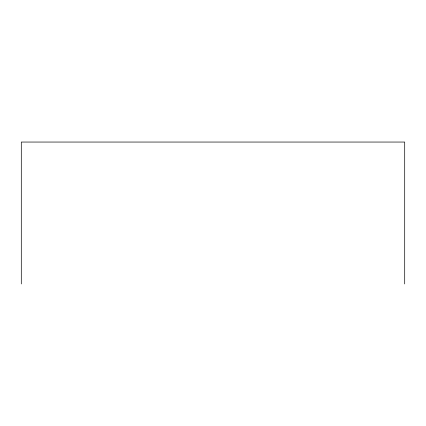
<?xml version="1.0" encoding="UTF-8"?>
<svg xmlns="http://www.w3.org/2000/svg" width="426" height="426" viewBox="0 0 426 426"><rect width="100%" height="100%" fill="white"/><g stroke="black" fill="none" stroke-linecap="round" stroke-linejoin="round"><path stroke-width="0.64" d="M404.7 283.95L404.7 142.05L21.3 142.05L21.3 283.95"/></g></svg>
